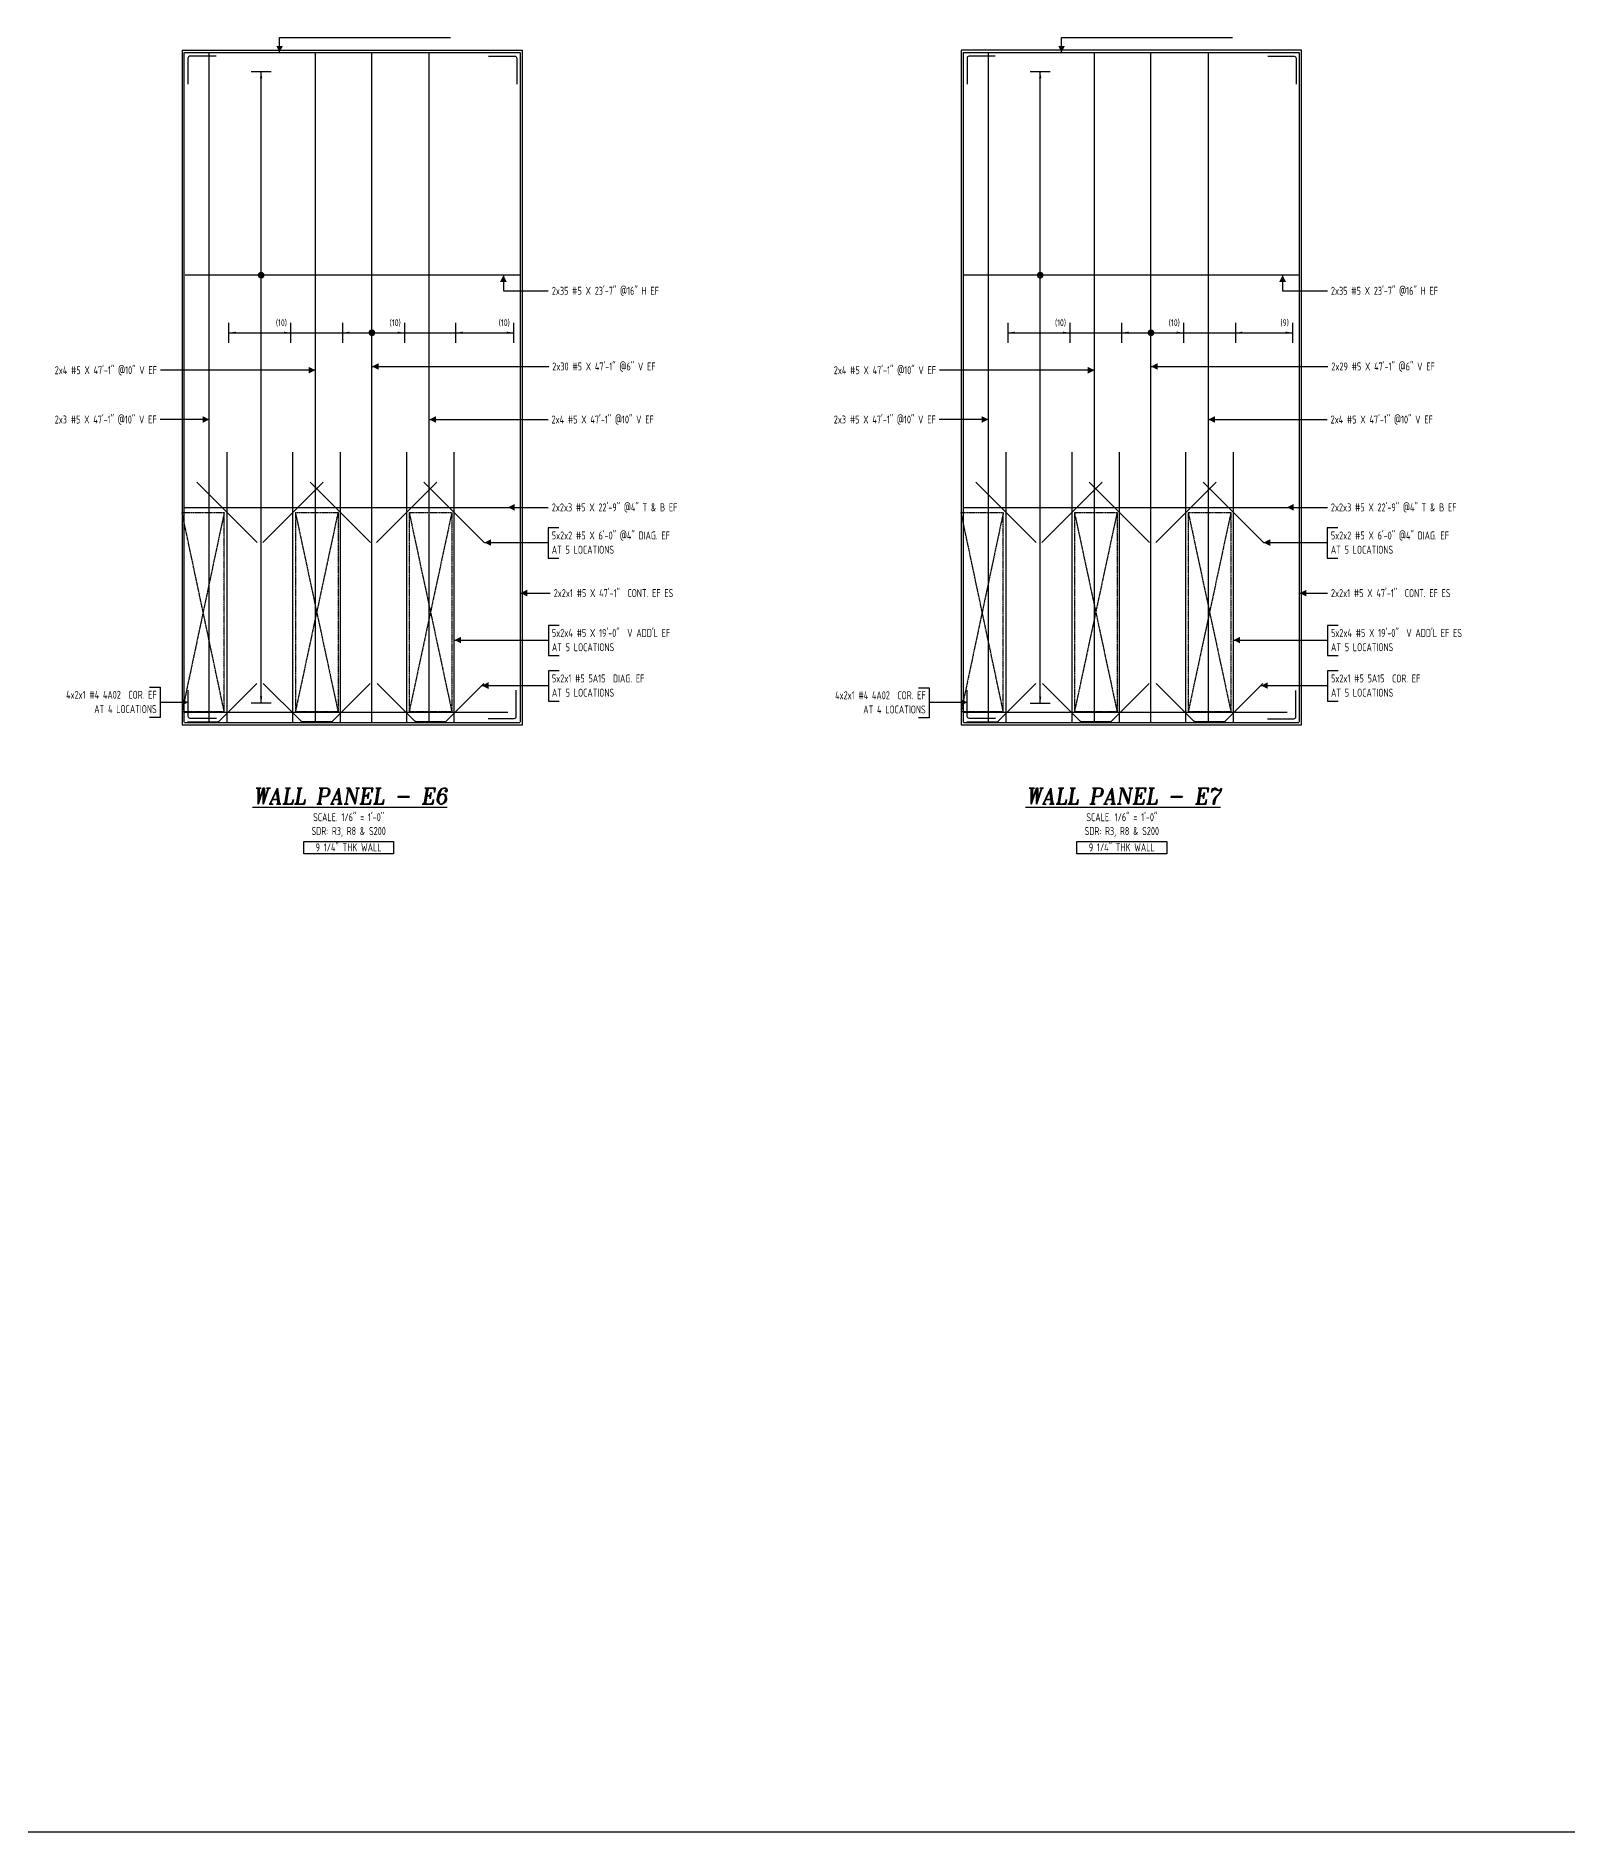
# Model space of a CAD drawing. Header units: inches. Extents: x -10781 to 50822, y -3854 to 38989.
# Drawn here: x 147 to 1439, y -1266 to 249 of the extents above; entities that cross this region are included whole.
import ezdxf
from ezdxf.enums import TextEntityAlignment as Align

# ---------------------------------------------------------------- set-up
doc = ezdxf.new("R2010")
doc.units = ezdxf.units.IN
doc.header["$LTSCALE"] = 0.025
doc.header["$MEASUREMENT"] = 0
doc.linetypes.add('HIDDEN', pattern=[6, 3, -3])
doc.layers.get('0').update_dxf_attribs({"linetype": 'CONTINUOUS'})
for name, color, linetype in [('0-25TEXT', 7, 'CONTINUOUS'), ('0-35', 3, 'CONTINUOUS'), ('0-35TEXT', 3, 'CONTINUOUS'), ('0-50', 10, 'CONTINUOUS'), ('BAR-LBL', 2, 'CONTINUOUS'), ('hidden', 7, 'HIDDEN'), ('INTERMEDIATERANGELAY', 7, 'CONTINUOUS'), ('RANGELAY', 7, 'CONTINUOUS'), ('REBARS', 4, 'CONTINUOUS')]:
    doc.layers.add(name, color=color, linetype=linetype)
doc.styles.add('AR', font='ARCHQUIK.shx', dxfattribs={"width": 0.8})
doc.styles.add('ROMANT', font='romant')

# ---------------------------------------------------------------- blocks, each defined once
blk = doc.blocks.new('leadrblk')
blk.add_lwpolyline([(0, 0, 0, 1, 0), (1, 0, 1, 1, 0)], format="xyseb")
blk = doc.blocks.new('rendmark')
at = {"color": 4}
blk.add_line((0, -3), (0, 3), dxfattribs=at)
blk = doc.blocks.new('rarrow')
at = {"color": 7}
blk.add_solid([(2, -0.33), (2, 0.33), (0, 0)], dxfattribs=at)
blk = doc.blocks.new('*U710', base_point=(310.3, -1.6))
at = {"layer": 'INTERMEDIATERANGELAY'}
for p, q in [((362.3, -1.6), (406.3, -1.6)), ((458.3, -1.6), (501.8, -1.6))]:
    blk.add_line(p, q, dxfattribs=at)
at = {"layer": 'RANGELAY'}
for p, q in [((310.3, -1.6), (362.3, -1.6)), ((406.3, -1.6), (458.3, -1.6)), ((501.8, -1.6), (550.3, -1.6))]:
    blk.add_line(p, q, dxfattribs=at)
at = {"layer": 'RANGELAY', "xscale": 2.834645669291339, "yscale": 2.834645669291339}
for name, p in [('rendmark', (310.3, -1.6)), ('rendmark', (406.3, -1.6)), ('rendmark', (501.8, -1.6)), ('rarrow', (310.3, -1.6)), ('rarrow', (406.3, -1.6)), ('rarrow', (501.8, -1.6))]:
    blk.add_blockref(name, p, dxfattribs=at)
at = {"layer": 'RANGELAY', "xscale": 2.834645669291339, "yscale": 2.834645669291339, "rotation": 179.999996929531}
for name, p in [('rendmark', (362.3, -1.6)), ('rendmark', (458.3, -1.6)), ('rendmark', (550.3, -1.6)), ('rarrow', (362.3, -1.6)), ('rarrow', (458.3, -1.6)), ('rarrow', (550.3, -1.6))]:
    blk.add_blockref(name, p, dxfattribs=at)
blk = doc.blocks.new('VPM6D9D4')
at = {"const_width": 1}
blk.add_lwpolyline([(-0.5, 0, 1), (0.5, 0, 1)], format="xyb", close=True, dxfattribs=at)
blk = doc.blocks.new('*U711', base_point=(431.2, -330.3))
at = {"layer": 'REBARS', "color": 0}
blk.add_lwpolyline([(430.8, -330.3), (430.8, 234.7)], dxfattribs=at)
blk = doc.blocks.new('*U696', base_point=(397, -330.3))
at = {"layer": 'REBARS', "color": 0}
blk.add_lwpolyline([(371, -329.9), (395.9, -329.9, 0.198908), (397.5, -329.3), (429.3, -297.5)], format="xyb", dxfattribs=at)
blk = doc.blocks.new('*U697', base_point=(371.5, -330.3))
at = {"layer": 'REBARS', "color": 0}
blk.add_lwpolyline([(397.5, -329.9), (372.6, -329.9, -0.198908), (371, -329.3), (339.2, -297.5)], format="xyb", dxfattribs=at)
blk = doc.blocks.new('*U703', base_point=(493, -330.3))
at = {"layer": 'REBARS', "color": 0}
blk.add_lwpolyline([(467, -329.9), (492, -329.9, 0.198908), (493.5, -329.3), (525.3, -297.5)], format="xyb", dxfattribs=at)
blk = doc.blocks.new('*U704', base_point=(467.6, -330.3))
at = {"layer": 'REBARS', "color": 0}
blk.add_lwpolyline([(493.6, -329.9), (468.6, -329.9, -0.198908), (467.1, -329.3), (435.3, -297.5)], format="xyb", dxfattribs=at)
blk = doc.blocks.new('*U451', base_point=(294, -330.3))
at = {"layer": 'REBARS', "color": 0}
blk.add_lwpolyline([(293.7, -330.3), (293.7, 234.7)], dxfattribs=at)
blk = doc.blocks.new('*U705', base_point=(479.4, -330.3))
at = {"layer": 'REBARS', "color": 0}
blk.add_lwpolyline([(479.1, -330.3), (479.1, 234.7)], dxfattribs=at)
blk = doc.blocks.new('*U698', base_point=(383.4, -330.3))
at = {"layer": 'REBARS', "color": 0}
blk.add_lwpolyline([(383.1, -330.3), (383.1, 234.7)], dxfattribs=at)
blk = doc.blocks.new('*U903', base_point=(556.3, 46.6))
at = {"layer": 'REBARS', "color": 0}
blk.add_lwpolyline([(556.3, 46.9), (273.3, 46.9)], dxfattribs=at)
blk = doc.blocks.new('*U389', base_point=(337.4, -314.1))
at = {"layer": 'RANGELAY'}
blk.add_line((337.4, -314.1), (337.4, 218.7), dxfattribs=at)
at = {"layer": 'RANGELAY', "xscale": 2.834645669291339, "yscale": 2.834645669291339}
for name, p, rotation in [('rendmark', (337.4, 218.7), 269.9999968959739), ('rarrow', (337.4, 218.7), 269.9999968959739), ('rendmark', (337.4, -314.1), 89.99999996644293), ('rarrow', (337.4, -314.1), 89.99999996644293)]:
    blk.add_blockref(name, p, dxfattribs=dict(at, rotation=rotation))
blk = doc.blocks.new('VPM6D9EF')
at = {"const_width": 1}
blk.add_lwpolyline([(-0.5, 0, 1), (0.5, 0, 1)], format="xyb", close=True, dxfattribs=at)
blk = doc.blocks.new('*U699', base_point=(429.5, -178.9))
at = {"layer": 'REBARS', "color": 0}
blk.add_lwpolyline([(429.7, -178.6), (378.8, -127.7)], dxfattribs=at)
blk = doc.blocks.new('*U700', base_point=(339, -178.9))
at = {"layer": 'REBARS', "color": 0}
blk.add_lwpolyline([(338.8, -178.6), (389.7, -127.7)], dxfattribs=at)
blk = doc.blocks.new('*U706', base_point=(525.5, -178.9))
at = {"layer": 'REBARS', "color": 0}
blk.add_lwpolyline([(525.7, -178.6), (474.8, -127.7)], dxfattribs=at)
blk = doc.blocks.new('*U707', base_point=(435, -178.9))
at = {"layer": 'REBARS', "color": 0}
blk.add_lwpolyline([(434.8, -178.6), (485.7, -127.7)], dxfattribs=at)
blk = doc.blocks.new('*U390', base_point=(333.9, -178.9))
at = {"layer": 'REBARS', "color": 0}
blk.add_lwpolyline([(334.1, -178.6), (283.2, -127.7)], dxfattribs=at)
blk = doc.blocks.new('*U708', base_point=(500, -330.3))
at = {"layer": 'REBARS', "color": 0}
blk.add_lwpolyline([(500.3, -330.3), (500.3, -102.3)], dxfattribs=at)
blk = doc.blocks.new('*U709', base_point=(460.6, -330.3))
at = {"layer": 'REBARS', "color": 0}
blk.add_lwpolyline([(460.3, -330.3), (460.3, -102.3)], dxfattribs=at)
blk = doc.blocks.new('*U517', base_point=(301.4, -330.3))
at = {"layer": 'REBARS', "color": 0}
blk.add_lwpolyline([(275.4, -329.9), (300.4, -329.9, 0.198908), (301.9, -329.3), (333.7, -297.5)], format="xyb", dxfattribs=at)
blk = doc.blocks.new('*U391', base_point=(272.6, -149.2))
at = {"layer": 'REBARS', "color": 0}
blk.add_lwpolyline([(272.6, -148.9), (545.6, -148.9)], dxfattribs=at)
blk = doc.blocks.new('*U392', base_point=(272.6, -321.5))
at = {"layer": 'REBARS', "color": 0}
blk.add_lwpolyline([(272.6, -321.8), (545.6, -321.8)], dxfattribs=at)
blk = doc.blocks.new('*U830', base_point=(275.6, -327.3))
at = {"layer": 'REBARS', "color": 0}
blk.add_lwpolyline([(299.6, -327), (277.6, -327, -0.414213), (275.9, -325.3), (275.9, -303.3)], format="xyb", dxfattribs=at)
blk = doc.blocks.new('*U831', base_point=(553, -327.3))
at = {"layer": 'REBARS', "color": 0}
blk.add_lwpolyline([(529, -327), (551, -327, 0.414213), (552.7, -325.3), (552.7, -303.3)], format="xyb", dxfattribs=at)
blk = doc.blocks.new('*U904', base_point=(272.6, 234.4))
at = {"layer": 'REBARS', "color": 0}
blk.add_lwpolyline([(272.6, 234.7), (555.6, 234.7)], dxfattribs=at)
blk = doc.blocks.new('*U905', base_point=(272.6, -329.9))
at = {"layer": 'REBARS', "color": 0}
blk.add_lwpolyline([(272.6, -330.3), (555.6, -330.3)], dxfattribs=at)
blk = doc.blocks.new('*U393', base_point=(273, -330.3))
at = {"layer": 'REBARS', "color": 0}
blk.add_lwpolyline([(272.6, -330.3), (272.6, 234.7)], dxfattribs=at)
blk = doc.blocks.new('*U394', base_point=(556, -330.3))
at = {"layer": 'REBARS', "color": 0}
blk.add_lwpolyline([(556.3, -330.3), (556.3, 234.7)], dxfattribs=at)
blk = doc.blocks.new('*U727', base_point=(967.5, -1.6))
at = {"layer": 'INTERMEDIATERANGELAY'}
for p, q in [((1019.5, -1.6), (1063.5, -1.6)), ((1115.5, -1.6), (1159.6, -1.6))]:
    blk.add_line(p, q, dxfattribs=at)
at = {"layer": 'RANGELAY'}
for p, q in [((967.5, -1.6), (1019.5, -1.6)), ((1063.5, -1.6), (1115.5, -1.6)), ((1159.6, -1.6), (1207.5, -1.6))]:
    blk.add_line(p, q, dxfattribs=at)
at = {"layer": 'RANGELAY', "xscale": 2.834645669291339, "yscale": 2.834645669291339}
for name, p in [('rendmark', (967.5, -1.6)), ('rendmark', (1063.5, -1.6)), ('rendmark', (1159.6, -1.6)), ('rarrow', (967.5, -1.6)), ('rarrow', (1063.5, -1.6)), ('rarrow', (1159.6, -1.6))]:
    blk.add_blockref(name, p, dxfattribs=at)
at = {"layer": 'RANGELAY', "xscale": 2.834645669291339, "yscale": 2.834645669291339, "rotation": 179.999996929531}
for name, p in [('rendmark', (1019.5, -1.6)), ('rendmark', (1115.5, -1.6)), ('rendmark', (1207.5, -1.6)), ('rarrow', (1019.5, -1.6)), ('rarrow', (1115.5, -1.6)), ('rarrow', (1207.5, -1.6))]:
    blk.add_blockref(name, p, dxfattribs=at)
blk = doc.blocks.new('VPM6E693')
at = {"const_width": 1}
blk.add_lwpolyline([(-0.5, 0, 1), (0.5, 0, 1)], format="xyb", close=True, dxfattribs=at)
blk = doc.blocks.new('*U728', base_point=(1088.4, -330.3))
at = {"layer": 'REBARS', "color": 0}
blk.add_lwpolyline([(1088.1, -330.3), (1088.1, 234.7)], dxfattribs=at)
blk = doc.blocks.new('*U713', base_point=(1054.2, -330.3))
at = {"layer": 'REBARS', "color": 0}
blk.add_lwpolyline([(1028.2, -329.9), (1053.2, -329.9, 0.198908), (1054.8, -329.3), (1086.5, -297.5)], format="xyb", dxfattribs=at)
blk = doc.blocks.new('*U714', base_point=(1028.8, -330.3))
at = {"layer": 'REBARS', "color": 0}
blk.add_lwpolyline([(1054.8, -329.9), (1029.8, -329.9, -0.198908), (1028.3, -329.3), (996.5, -297.5)], format="xyb", dxfattribs=at)
blk = doc.blocks.new('*U720', base_point=(1150.3, -330.3))
at = {"layer": 'REBARS', "color": 0}
blk.add_lwpolyline([(1124.3, -329.9), (1149.2, -329.9, 0.198908), (1150.8, -329.3), (1182.6, -297.5)], format="xyb", dxfattribs=at)
blk = doc.blocks.new('*U721', base_point=(1124.8, -330.3))
at = {"layer": 'REBARS', "color": 0}
blk.add_lwpolyline([(1150.8, -329.9), (1125.9, -329.9, -0.198908), (1124.3, -329.3), (1092.5, -297.5)], format="xyb", dxfattribs=at)
blk = doc.blocks.new('*U452', base_point=(951.2, -330.3))
at = {"layer": 'REBARS', "color": 0}
blk.add_lwpolyline([(950.9, -330.3), (950.9, 234.7)], dxfattribs=at)
blk = doc.blocks.new('*U722', base_point=(1136.8, -330.3))
at = {"layer": 'REBARS', "color": 0}
blk.add_lwpolyline([(1136.5, -330.3), (1136.5, 234.7)], dxfattribs=at)
blk = doc.blocks.new('*U715', base_point=(1040.7, -330.3))
at = {"layer": 'REBARS', "color": 0}
blk.add_lwpolyline([(1040.4, -330.3), (1040.4, 234.7)], dxfattribs=at)
blk = doc.blocks.new('*U902', base_point=(1213.5, 46.6))
at = {"layer": 'REBARS', "color": 0}
blk.add_lwpolyline([(1213.5, 46.9), (930.5, 46.9)], dxfattribs=at)
blk = doc.blocks.new('*U399', base_point=(994.6, -314.3))
at = {"layer": 'RANGELAY'}
blk.add_line((994.6, -314.3), (994.6, 218.7), dxfattribs=at)
at = {"layer": 'RANGELAY', "xscale": 2.834645669291339, "yscale": 2.834645669291339}
for name, p, rotation in [('rendmark', (994.6, 218.7), 269.9999968959739), ('rarrow', (994.6, 218.7), 269.9999968959739), ('rendmark', (994.6, -314.3), 89.99999996644293), ('rarrow', (994.6, -314.3), 89.99999996644293)]:
    blk.add_blockref(name, p, dxfattribs=dict(at, rotation=rotation))
blk = doc.blocks.new('VPM6E6A8')
at = {"const_width": 1}
blk.add_lwpolyline([(-0.5, 0, 1), (0.5, 0, 1)], format="xyb", close=True, dxfattribs=at)
blk = doc.blocks.new('*U716', base_point=(1086.8, -178.9))
at = {"layer": 'REBARS', "color": 0}
blk.add_lwpolyline([(1087, -178.6), (1036.1, -127.7)], dxfattribs=at)
blk = doc.blocks.new('*U717', base_point=(996.3, -178.9))
at = {"layer": 'REBARS', "color": 0}
blk.add_lwpolyline([(996.1, -178.6), (1047, -127.7)], dxfattribs=at)
blk = doc.blocks.new('*U723', base_point=(1182.7, -178.9))
at = {"layer": 'REBARS', "color": 0}
blk.add_lwpolyline([(1183, -178.6), (1132.1, -127.7)], dxfattribs=at)
blk = doc.blocks.new('*U724', base_point=(1092.3, -178.9))
at = {"layer": 'REBARS', "color": 0}
blk.add_lwpolyline([(1092.1, -178.6), (1143, -127.7)], dxfattribs=at)
blk = doc.blocks.new('*U400', base_point=(991.2, -178.9))
at = {"layer": 'REBARS', "color": 0}
blk.add_lwpolyline([(991.4, -178.6), (940.5, -127.7)], dxfattribs=at)
blk = doc.blocks.new('*U725', base_point=(1157.2, -330.3))
at = {"layer": 'REBARS', "color": 0}
blk.add_lwpolyline([(1157.6, -330.3), (1157.6, -102.3)], dxfattribs=at)
blk = doc.blocks.new('*U726', base_point=(1117.8, -330.3))
at = {"layer": 'REBARS', "color": 0}
blk.add_lwpolyline([(1117.5, -330.3), (1117.5, -102.3)], dxfattribs=at)
blk = doc.blocks.new('*U401', base_point=(958.7, -330.3))
at = {"layer": 'REBARS', "color": 0}
blk.add_lwpolyline([(932.7, -329.9), (957.6, -329.9, 0.198908), (959.2, -329.3), (991, -297.5)], format="xyb", dxfattribs=at)
blk = doc.blocks.new('*U431', base_point=(929.9, -149.2))
at = {"layer": 'REBARS', "color": 0}
blk.add_lwpolyline([(929.9, -148.9), (1202.9, -148.9)], dxfattribs=at)
blk = doc.blocks.new('*U432', base_point=(929.9, -321.5))
at = {"layer": 'REBARS', "color": 0}
blk.add_lwpolyline([(929.9, -321.8), (1202.9, -321.8)], dxfattribs=at)
blk = doc.blocks.new('*U838', base_point=(932.9, -327.3))
at = {"layer": 'REBARS', "color": 0}
blk.add_lwpolyline([(956.9, -327), (934.9, -327, -0.414213), (933.1, -325.3), (933.1, -303.3)], format="xyb", dxfattribs=at)
blk = doc.blocks.new('*U839', base_point=(1210.5, -327.5))
at = {"layer": 'REBARS', "color": 0}
blk.add_lwpolyline([(1186.5, -327.3), (1208.5, -327.3, 0.414213), (1210.3, -325.5), (1210.3, -303.5)], format="xyb", dxfattribs=at)
blk = doc.blocks.new('*U900', base_point=(929.9, 234.4))
at = {"layer": 'REBARS', "color": 0}
blk.add_lwpolyline([(929.9, 234.7), (1212.9, 234.7)], dxfattribs=at)
blk = doc.blocks.new('*U901', base_point=(929.9, -329.9))
at = {"layer": 'REBARS', "color": 0}
blk.add_lwpolyline([(929.9, -330.3), (1212.9, -330.3)], dxfattribs=at)
blk = doc.blocks.new('*U402', base_point=(930.2, -330.3))
at = {"layer": 'REBARS', "color": 0}
blk.add_lwpolyline([(929.9, -330.3), (929.9, 234.7)], dxfattribs=at)
blk = doc.blocks.new('*U403', base_point=(1213.2, -330.3))
at = {"layer": 'REBARS', "color": 0}
blk.add_lwpolyline([(1213.5, -330.3), (1213.5, 234.7)], dxfattribs=at)
blk = doc.blocks.new('*U840', base_point=(932.6, 232))
at = {"layer": 'REBARS', "color": 0}
blk.add_lwpolyline([(956.6, 231.7), (934.6, 231.7, 0.414214), (932.9, 230), (932.9, 208)], format="xyb", dxfattribs=at)
blk = doc.blocks.new('*U841', base_point=(1210.8, 232))
at = {"layer": 'REBARS', "color": 0}
blk.add_lwpolyline([(1186.8, 231.7), (1208.8, 231.7, -0.414214), (1210.5, 230), (1210.5, 208)], format="xyb", dxfattribs=at)
blk = doc.blocks.new('*U832', base_point=(275.4, 232))
at = {"layer": 'REBARS', "color": 0}
blk.add_lwpolyline([(299.4, 231.7), (277.4, 231.7, 0.414214), (275.6, 230), (275.6, 208)], format="xyb", dxfattribs=at)
blk = doc.blocks.new('*U833', base_point=(553.2, 232))
at = {"layer": 'REBARS', "color": 0}
blk.add_lwpolyline([(529.2, 231.7), (551.2, 231.7, -0.414213), (553, 230), (553, 208)], format="xyb", dxfattribs=at)
blk = doc.blocks.new('*U701', base_point=(403.9, -330.3))
at = {"layer": 'REBARS', "color": 0}
blk.add_lwpolyline([(404.3, -330.3), (404.3, -102.3)], dxfattribs=at)
blk = doc.blocks.new('*U702', base_point=(364.5, -330.3))
at = {"layer": 'REBARS', "color": 0}
blk.add_lwpolyline([(364.2, -330.3), (364.2, -102.3)], dxfattribs=at)
blk = doc.blocks.new('*U424', base_point=(308.4, -330.3))
at = {"layer": 'REBARS', "color": 0}
blk.add_lwpolyline([(308.7, -330.3), (308.7, -102.3)], dxfattribs=at)
blk = doc.blocks.new('*U718', base_point=(1061.2, -330.3))
at = {"layer": 'REBARS', "color": 0}
blk.add_lwpolyline([(1061.5, -330.3), (1061.5, -102.3)], dxfattribs=at)
blk = doc.blocks.new('*U719', base_point=(1021.8, -330.3))
at = {"layer": 'REBARS', "color": 0}
blk.add_lwpolyline([(1021.5, -330.3), (1021.5, -102.3)], dxfattribs=at)
blk = doc.blocks.new('*U425', base_point=(965.6, -330.3))
at = {"layer": 'REBARS', "color": 0}
blk.add_lwpolyline([(965.9, -330.3), (965.9, -102.3)], dxfattribs=at)

msp = doc.modelspace()

# ---------------------------------------------------------------- linework, layer by layer
at = {"layer": '0-25TEXT'}
for points in [[(352.93187, 234.74426), (352.93187, 247.35105), (497.11503, 247.35105)], [(1012.66798, 234.74426), (1012.66798, 247.35105), (1156.85114, 247.35105)], [(541.83838, 46.92617), (541.83838, 33.77506), (579.6617, 33.77506)], [(1199.10008, 46.92617), (1199.10008, 33.77506), (1236.92339, 33.77506)], [(430.84085, -30.08311), (580.01614, -30.08311)], [(1088.10254, -30.08311), (1237.27784, -30.08311)], [(383.18751, -33.19716), (252.49297, -33.19716)], [(1040.44921, -33.19716), (909.75467, -33.19716)], [(293.6563, -74.80746), (252.25519, -74.80746)], [(479.24019, -74.80541), (579.40566, -74.80541)], [(950.918, -74.80746), (909.51689, -74.80746)], [(1136.50188, -74.80541), (1236.66735, -74.80541)], [(545.63819, -148.92507), (579.62774, -148.92507)], [(1202.89989, -148.92507), (1236.88944, -148.92507)], [(588.57155, -166.27207), (579.57249, -166.27207), (579.57249, -191.76939), (588.57155, -191.76939)], [(1245.83324, -166.27207), (1236.83419, -166.27207), (1236.83419, -191.76939), (1245.83324, -191.76939)], [(525.83319, -178.64577), (579.57249, -178.64577)], [(1183.09489, -178.64577), (1236.83419, -178.64577)], [(556.26323, -221.25), (581.24499, -221.25)], [(1213.52492, -221.25), (1236.97248, -221.25)], [(588.71415, -248.523), (579.7151, -248.523), (579.7151, -274.02032), (588.71415, -274.02032)], [(1245.97585, -248.523), (1236.97679, -248.523), (1236.97679, -274.02032), (1245.97585, -274.02032)], [(500.42183, -260.8967), (579.7151, -260.8967)], [(1157.68352, -260.8967), (1236.97679, -260.8967)], [(588.70984, -286.8919), (579.71078, -286.8919), (579.71078, -312.38923), (588.70984, -312.38923)], [(1245.97153, -286.8919), (1236.97248, -286.8919), (1236.97248, -312.38923), (1245.97153, -312.38923)], [(243.25614, -300.69159), (252.25519, -300.69159), (252.25519, -326.18891), (243.25614, -326.18891)], [(523.69802, -299.2656), (579.71078, -299.2656)], [(892.0326, -301.06655), (901.03165, -301.06655), (901.03165, -326.56387), (892.0326, -326.56387)], [(1180.95971, -299.2656), (1236.97248, -299.2656)], [(275.92131, -313.44025), (252.25519, -313.44025)], [(933.18301, -313.44025), (901.03165, -313.44025)]]:
    msp.add_lwpolyline(points, dxfattribs=at)
at = {"layer": '0-35'}
for p, q in [((270.6382, 236.74426), (270.6382, -332.25574)), ((270.6382, 236.74426), (557.8882, 236.74426)), ((557.8882, -332.25574), (557.8882, 236.74426)), ((927.89989, 236.74426), (927.89989, -332.25574)), ((1215.14989, 236.74426), (927.89989, 236.74426)), ((1215.14989, -332.25574), (1215.14989, 236.74426)), ((270.6382, -332.25574), (557.8882, -332.25574)), ((927.89989, -332.25574), (1215.14989, -332.25574))]:
    msp.add_line(p, q, dxfattribs=at)
at = {"layer": '0-50'}
for points in [[(373.2868, -430.80635), (449.17364, -430.80635), (449.17364, -441.16272), (373.2868, -441.16272)], [(1025.5999, -430.80635), (1101.48674, -430.80635), (1101.48674, -441.16272), (1025.5999, -441.16272)]]:
    msp.add_lwpolyline(points, close=True, dxfattribs=at)
at = {"layer": 'BAR-LBL'}
msp.add_lwpolyline([(-1827.83028, 1218.9583), (2524.72777, 1218.9583), (2524.72777, -1266.46422), (-1827.83028, -1266.46422)], close=True, dxfattribs=at)
at = {"layer": 'hidden'}
for p, q in [((270.6382, -153.18993), (306.2632, -153.18993)), ((306.2632, -321.27048), (306.2632, -153.18993)), ((366.2632, -153.18993), (366.2632, -321.27048)), ((366.2632, -153.18993), (402.25489, -153.18993)), ((402.25489, -153.18993), (402.25489, -321.27048)), ((462.25489, -153.18993), (462.25489, -321.27048)), ((462.25489, -153.18993), (498.29106, -153.18993)), ((498.29106, -153.18993), (498.29106, -321.27048)), ((927.89989, -153.18993), (963.52489, -153.18993)), ((963.52489, -321.27048), (963.52489, -153.18993)), ((1023.52489, -153.18993), (1023.52489, -321.27048)), ((1023.52489, -153.18993), (1059.51659, -153.18993)), ((1059.51659, -153.18993), (1059.51659, -321.27048)), ((1119.51659, -153.18993), (1119.51659, -321.27048)), ((1119.51659, -153.18993), (1155.55275, -153.18993)), ((1155.55275, -153.18993), (1155.55275, -321.27048)), ((270.6382, -321.27048), (306.2632, -321.27048)), ((366.2632, -321.27048), (402.25489, -321.27048)), ((462.25489, -321.27048), (498.29106, -321.27048)), ((927.89989, -321.27048), (963.52489, -321.27048)), ((1023.52489, -321.27048), (1059.51659, -321.27048)), ((1119.51659, -321.27048), (1155.55275, -321.27048))]:
    msp.add_line(p, q, dxfattribs=at)
for points in [[(306.2632, -153.18993), (270.6382, -321.27048)], [(306.2632, -321.27048), (270.6382, -153.18993)], [(402.25489, -153.18993), (366.2632, -321.27048)], [(366.2632, -153.18993), (402.25489, -321.27048)], [(498.29106, -153.18993), (462.25489, -321.27048)], [(462.25489, -153.18993), (498.29106, -321.27048)], [(963.52489, -153.18993), (927.89989, -321.27048)], [(963.52489, -321.27048), (927.89989, -153.18993)], [(1059.51659, -153.18993), (1023.52489, -321.27048)], [(1023.52489, -153.18993), (1059.51659, -321.27048)], [(1155.55275, -153.18993), (1119.51659, -321.27048)], [(1119.51659, -153.18993), (1155.55275, -321.27048)]]:
    msp.add_lwpolyline(points, dxfattribs=at)

# ---------------------------------------------------------------- block references
at = {"layer": '0-25TEXT'}
for name, p, xscale, yscale, rotation in [('leadrblk', (352.93187, 234.74426), 5.623937007874017, 2.250708661417324, 90.00000153523449), ('leadrblk', (1012.66798, 234.74426), 5.623937007874017, 2.250708661417324, 90.00000153523449), ('VPM6D9EF', (337.38144, 46.92618), 2.834645669291339, 2.834645669291339, 269.9999999664429), ('leadrblk', (541.83838, 46.92617), 5.623937007874017, 2.250708661417324, 270.0000046057035), ('VPM6E6A8', (994.64313, 46.92618), 2.834645669291339, 2.834645669291339, 269.9999999664429), ('leadrblk', (1199.10008, 46.92617), 5.623937007874017, 2.250708661417324, 270.0000046057035), ('leadrblk', (383.18751, -33.19716), 5.623937007874017, 2.250708661417324, 180.000003070469), ('leadrblk', (1040.44921, -33.19716), 5.623937007874017, 2.250708661417324, 180.000003070469), ('leadrblk', (293.6563, -74.80746), 5.623937007874017, 2.250708661417324, 180.000003070469), ('leadrblk', (950.918, -74.80746), 5.623937007874017, 2.250708661417324, 180.000003070469), ('leadrblk', (556.26323, -221.25), 5.623937007874003, 2.250708661417324, 6.129042313673964e-06), ('leadrblk', (1213.52492, -221.25), 5.623937007874005, 2.250708661417324, 6.129042313673961e-06), ('leadrblk', (275.92131, -313.44025), 5.623937007874017, 2.250708661417324, 180.000003070469), ('leadrblk', (933.18301, -313.44025), 5.623937007874017, 2.250708661417324, 180.000003070469)]:
    msp.add_blockref(name, p, dxfattribs=dict(at, xscale=xscale, yscale=yscale, rotation=rotation))
for name, p, xscale, yscale in [('VPM6D9D4', (430.84086, -1.62006), 2.834645669291339, 2.834645669291339), ('VPM6E693', (1088.10255, -1.62006), 2.834645669291339, 2.834645669291339), ('leadrblk', (430.84085, -30.08311), 5.623937007874017, 2.250708661417324), ('leadrblk', (1088.10254, -30.08311), 5.623937007874017, 2.250708661417324), ('leadrblk', (479.24019, -74.80541), 5.623937007874017, 2.250708661417324), ('leadrblk', (1136.50188, -74.80541), 5.623937007874017, 2.250708661417324), ('leadrblk', (545.63819, -148.92507), 5.623937007874017, 2.250708661417324), ('leadrblk', (1202.89989, -148.92507), 5.623937007874017, 2.250708661417324), ('leadrblk', (525.83319, -178.64577), 5.623937007874017, 2.250708661417324), ('leadrblk', (1183.09489, -178.64577), 5.623937007874017, 2.250708661417324), ('leadrblk', (500.42183, -260.8967), 5.623937007874017, 2.250708661417324), ('leadrblk', (1157.68352, -260.8967), 5.623937007874017, 2.250708661417324), ('leadrblk', (523.69802, -299.2656), 5.623937007874017, 2.250708661417324), ('leadrblk', (1180.95971, -299.2656), 5.623937007874017, 2.250708661417324)]:
    msp.add_blockref(name, p, dxfattribs=dict(at, xscale=xscale, yscale=yscale))
at = {"layer": 'RANGELAY'}
for name, p in [('*U389', (337.38144, -314.09509)), ('*U399', (994.64313, -314.25576)), ('*U710', (310.2632, -1.62006)), ('*U727', (967.52489, -1.62006))]:
    msp.add_blockref(name, p, dxfattribs=at)
at = {"layer": 'REBARS', "color": 4}
for name, p in [('*U904', (272.6382, 234.43176)), ('*U393', (272.9507, -330.25574)), ('*U832', (275.38799, 231.99406)), ('*U451', (293.96872, -330.25574)), ('*U698', (383.43015, -330.25574)), ('*U711', (431.15325, -330.25579)), ('*U705', (479.42185, -330.25574)), ('*U833', (553.20058, 231.99426)), ('*U394', (555.95078, -330.25574)), ('*U900', (929.89989, 234.43176)), ('*U402', (930.21239, -330.25574)), ('*U840', (932.6499, 231.99427)), ('*U452', (951.23041, -330.25574)), ('*U715', (1040.69185, -330.25574)), ('*U728', (1088.41495, -330.25579)), ('*U722', (1136.806, -330.25574)), ('*U841', (1210.77477, 231.99435)), ('*U403', (1213.21248, -330.25574)), ('*U903', (556.26315, 46.61368)), ('*U902', (1213.52484, 46.61368)), ('*U424', (308.3619, -330.25574)), ('*U702', (364.53119, -330.25574)), ('*U701', (403.94243, -330.25574)), ('*U709', (460.56735, -330.25574)), ('*U708', (499.9786, -330.25574)), ('*U425', (965.6236, -330.25574)), ('*U719', (1021.79288, -330.25574)), ('*U718', (1061.20413, -330.25574)), ('*U726', (1117.82905, -330.25574)), ('*U725', (1157.24029, -330.25574)), ('*U390', (333.90924, -178.86674)), ('*U700', (339.02832, -178.86674)), ('*U699', (429.48977, -178.86674)), ('*U707', (435.02002, -178.86674)), ('*U706', (525.48147, -178.86674)), ('*U400', (991.17094, -178.86674)), ('*U717', (996.29001, -178.86674)), ('*U716', (1086.75146, -178.86674)), ('*U724', (1092.28171, -178.86674)), ('*U723', (1182.74316, -178.86674)), ('*U391', (272.6382, -149.23757)), ('*U431', (929.89989, -149.23757)), ('*U517', (301.40142, -330.25574)), ('*U697', (371.53614, -330.25574)), ('*U696', (396.98195, -330.25574)), ('*U704', (467.57231, -330.25574)), ('*U703', (493.01811, -330.25574)), ('*U401', (958.66311, -330.25574)), ('*U714', (1028.79784, -330.25574)), ('*U713', (1054.24364, -330.25574)), ('*U721', (1124.83401, -330.25574)), ('*U720', (1150.27981, -330.25574)), ('*U830', (275.6382, -327.25574)), ('*U831', (552.95078, -327.25574)), ('*U838', (932.89989, -327.25574)), ('*U839', (1210.52477, -327.50582)), ('*U392', (272.6382, -321.51095)), ('*U905', (272.6382, -329.94324)), ('*U432', (929.89989, -321.51095)), ('*U901', (929.89989, -329.94324))]:
    msp.add_blockref(name, p, dxfattribs=at)

# ---------------------------------------------------------------- texts
at = {"color": 7, "linetype": 'Continuous', "style": 'ROMANT', "oblique": 9, "width": 0.95}
for s, p in [('%%UWALL PANEL - E6', (412.6021, -399.23445)), ('%%UWALL PANEL - E7', (1064.91519, -399.23445))]:
    msp.add_text(s, height=13.5, dxfattribs=at).set_placement(p, align=Align.CENTER)
at = {"layer": '0-25TEXT', "style": 'AR', "width": 0.8}
for s, p in [(' (10) ', (362.2632, 4.04923)), (' (10) ', (458.25489, 4.04923)), (' (10) ', (550.26316, 4.04923)), (' (10) ', (1019.52489, 4.04923)), (' (10) ', (1115.51659, 4.04923)), (' (9) ', (1207.52486, 4.04923))]:
    msp.add_text(s, height=5.669291, dxfattribs=at).set_placement(p, align=Align.RIGHT)
at = {"layer": '0-35TEXT', "style": 'AR', "width": 0.8}
for p in [(582.57218, -188.01978), (1239.83387, -188.01978), (582.71478, -270.27072), (1239.97648, -270.27072), (582.71047, -308.63962), (1239.97216, -308.63962)]:
    msp.add_text('AT 5 LOCATIONS', height=6.7498312, dxfattribs=at).set_placement(p)
for p in [(249.25551, -322.4393), (898.03197, -322.81426)]:
    msp.add_text('AT 4 LOCATIONS', height=6.7498312, dxfattribs=at).set_placement(p, align=Align.RIGHT)
for s, p in [('SCALE. 1/6" = 1\'-0"', (411.23022, -413.68134)), ('SCALE. 1/6" = 1\'-0"', (1063.54332, -413.68134)), ('SDR: R3, R8 & S200', (411.23022, -425.34954)), ('SDR: R3, R8 & S200', (1063.54332, -425.34954)), ('9 1/4" THK WALL', (411.1533, -439.13756)), ('9 1/4" THK WALL', (1063.4664, -439.13756))]:
    msp.add_text(s, height=6.7498312, dxfattribs=at).set_placement(p, align=Align.CENTER)
at = {"layer": 'BAR-LBL', "style": 'AR', "width": 0.8}
for s, p in [('2x35 #5 X 23\'-7" @16" H EF', (582.66138, 30.40041)), ('2x35 #5 X 23\'-7" @16" H EF', (1239.92308, 30.40041)), ('2x30 #5 X 47\'-1" @6" V EF', (583.01583, -33.45776)), ('2x29 #5 X 47\'-1" @6" V EF', (1240.27752, -33.45776)), ('2x4 #5 X 47\'-1" @10" V EF', (582.40534, -78.18005)), ('2x4 #5 X 47\'-1" @10" V EF', (1239.66704, -78.18005)), ('2x2x3 #5 X 22\'-9" @4" T & B EF', (582.62743, -152.29972)), ('2x2x3 #5 X 22\'-9" @4" T & B EF', (1239.88912, -152.29972)), ('5x2x2 #5 X 6\'-0" @4" DIAG. EF', (582.57218, -176.02104)), ('5x2x2 #5 X 6\'-0" @4" DIAG. EF', (1239.83387, -176.02104)), ('2x2x1 #5 X 47\'-1"  CONT. EF ES', (584.24467, -224.62464)), ('2x2x1 #5 X 47\'-1"  CONT. EF ES', (1239.97216, -224.62464)), ('5x2x4 #5 X 19\'-0"  V ADD\'L EF', (582.71478, -258.27198)), ('5x2x4 #5 X 19\'-0"  V ADD\'L EF ES', (1239.97648, -258.27198)), ('5x2x1 #5 5A15  DIAG. EF', (582.71047, -296.64088)), ('5x2x1 #5 5A15  COR. EF', (1239.97216, -296.64088))]:
    msp.add_text(s, height=6.7492913, dxfattribs=at).set_placement(p)
for s, p in [('2x4 #5 X 47\'-1" @10" V EF', (249.49329, -36.5718)), ('2x4 #5 X 47\'-1" @10" V EF', (906.75498, -36.5718)), ('2x3 #5 X 47\'-1" @10" V EF', (249.25551, -78.1821)), ('2x3 #5 X 47\'-1" @10" V EF', (906.5172, -78.1821)), ('4x2x1 #4 4A02  COR. EF', (249.25551, -310.44056)), ('4x2x1 #4 4A02  COR. EF', (898.03197, -310.81552))]:
    msp.add_text(s, height=6.7492913, dxfattribs=at).set_placement(p, align=Align.RIGHT)

doc.saveas('drawing.dxf')
